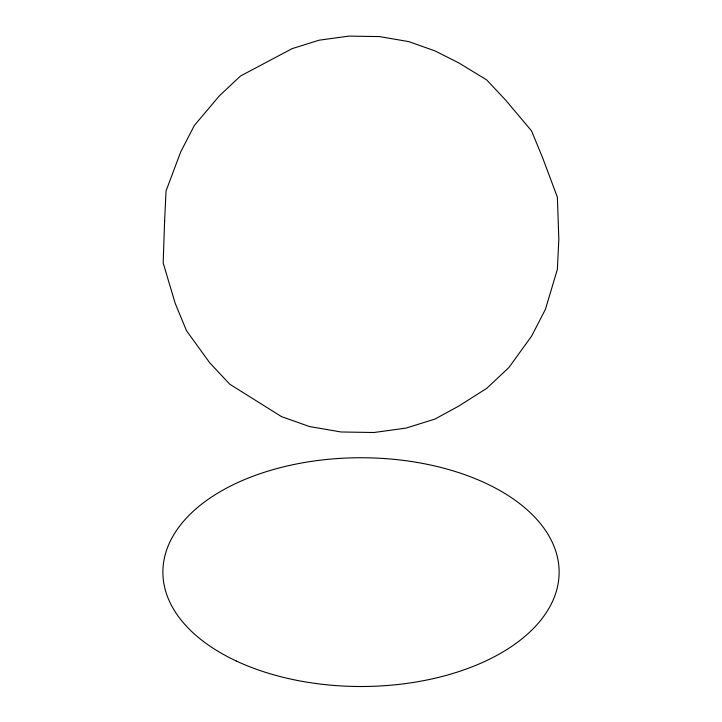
<?xml version="1.0" encoding="UTF-8"?>
<svg xmlns="http://www.w3.org/2000/svg" width="722" height="722" viewBox="0 0 722 722"><rect width="100%" height="100%" fill="white"/><g stroke="black" fill="none" stroke-linecap="round" stroke-linejoin="round"><path stroke-width="1.08" d="M164.616 220.688L163.172 262.988L175.202 303.348L186.511 330.73L209.687 362.76L229.804 384.239L281.454 416.594L309.512 426.549L341.064 431.982L373.987 432.505L406.017 428.101L434.987 419.058L458.912 405.99L486.718 388.355L508.875 367.561L531.518 336.262L545.444 309.287L557.384 269.306L558.828 239.343L557.384 197.214L542.574 157.631L531.527 130.872L506.005 100.529L486.727 79.943L458.876 62.949L434.996 50.91L408.896 41.641L379.537 36.587L348.916 36.1L319.124 40.197L292.175 48.618L240.516 76L219.289 95.927L194.353 125.457L180.744 151.828L166.042 190.942L164.616 220.688M236.076 660.901A198.117 114.383 0 0 0 556.635 590.199A198.117 114.383 0 0 0 290.298 465.275A198.117 114.383 0 0 0 236.076 660.901"/></g></svg>
